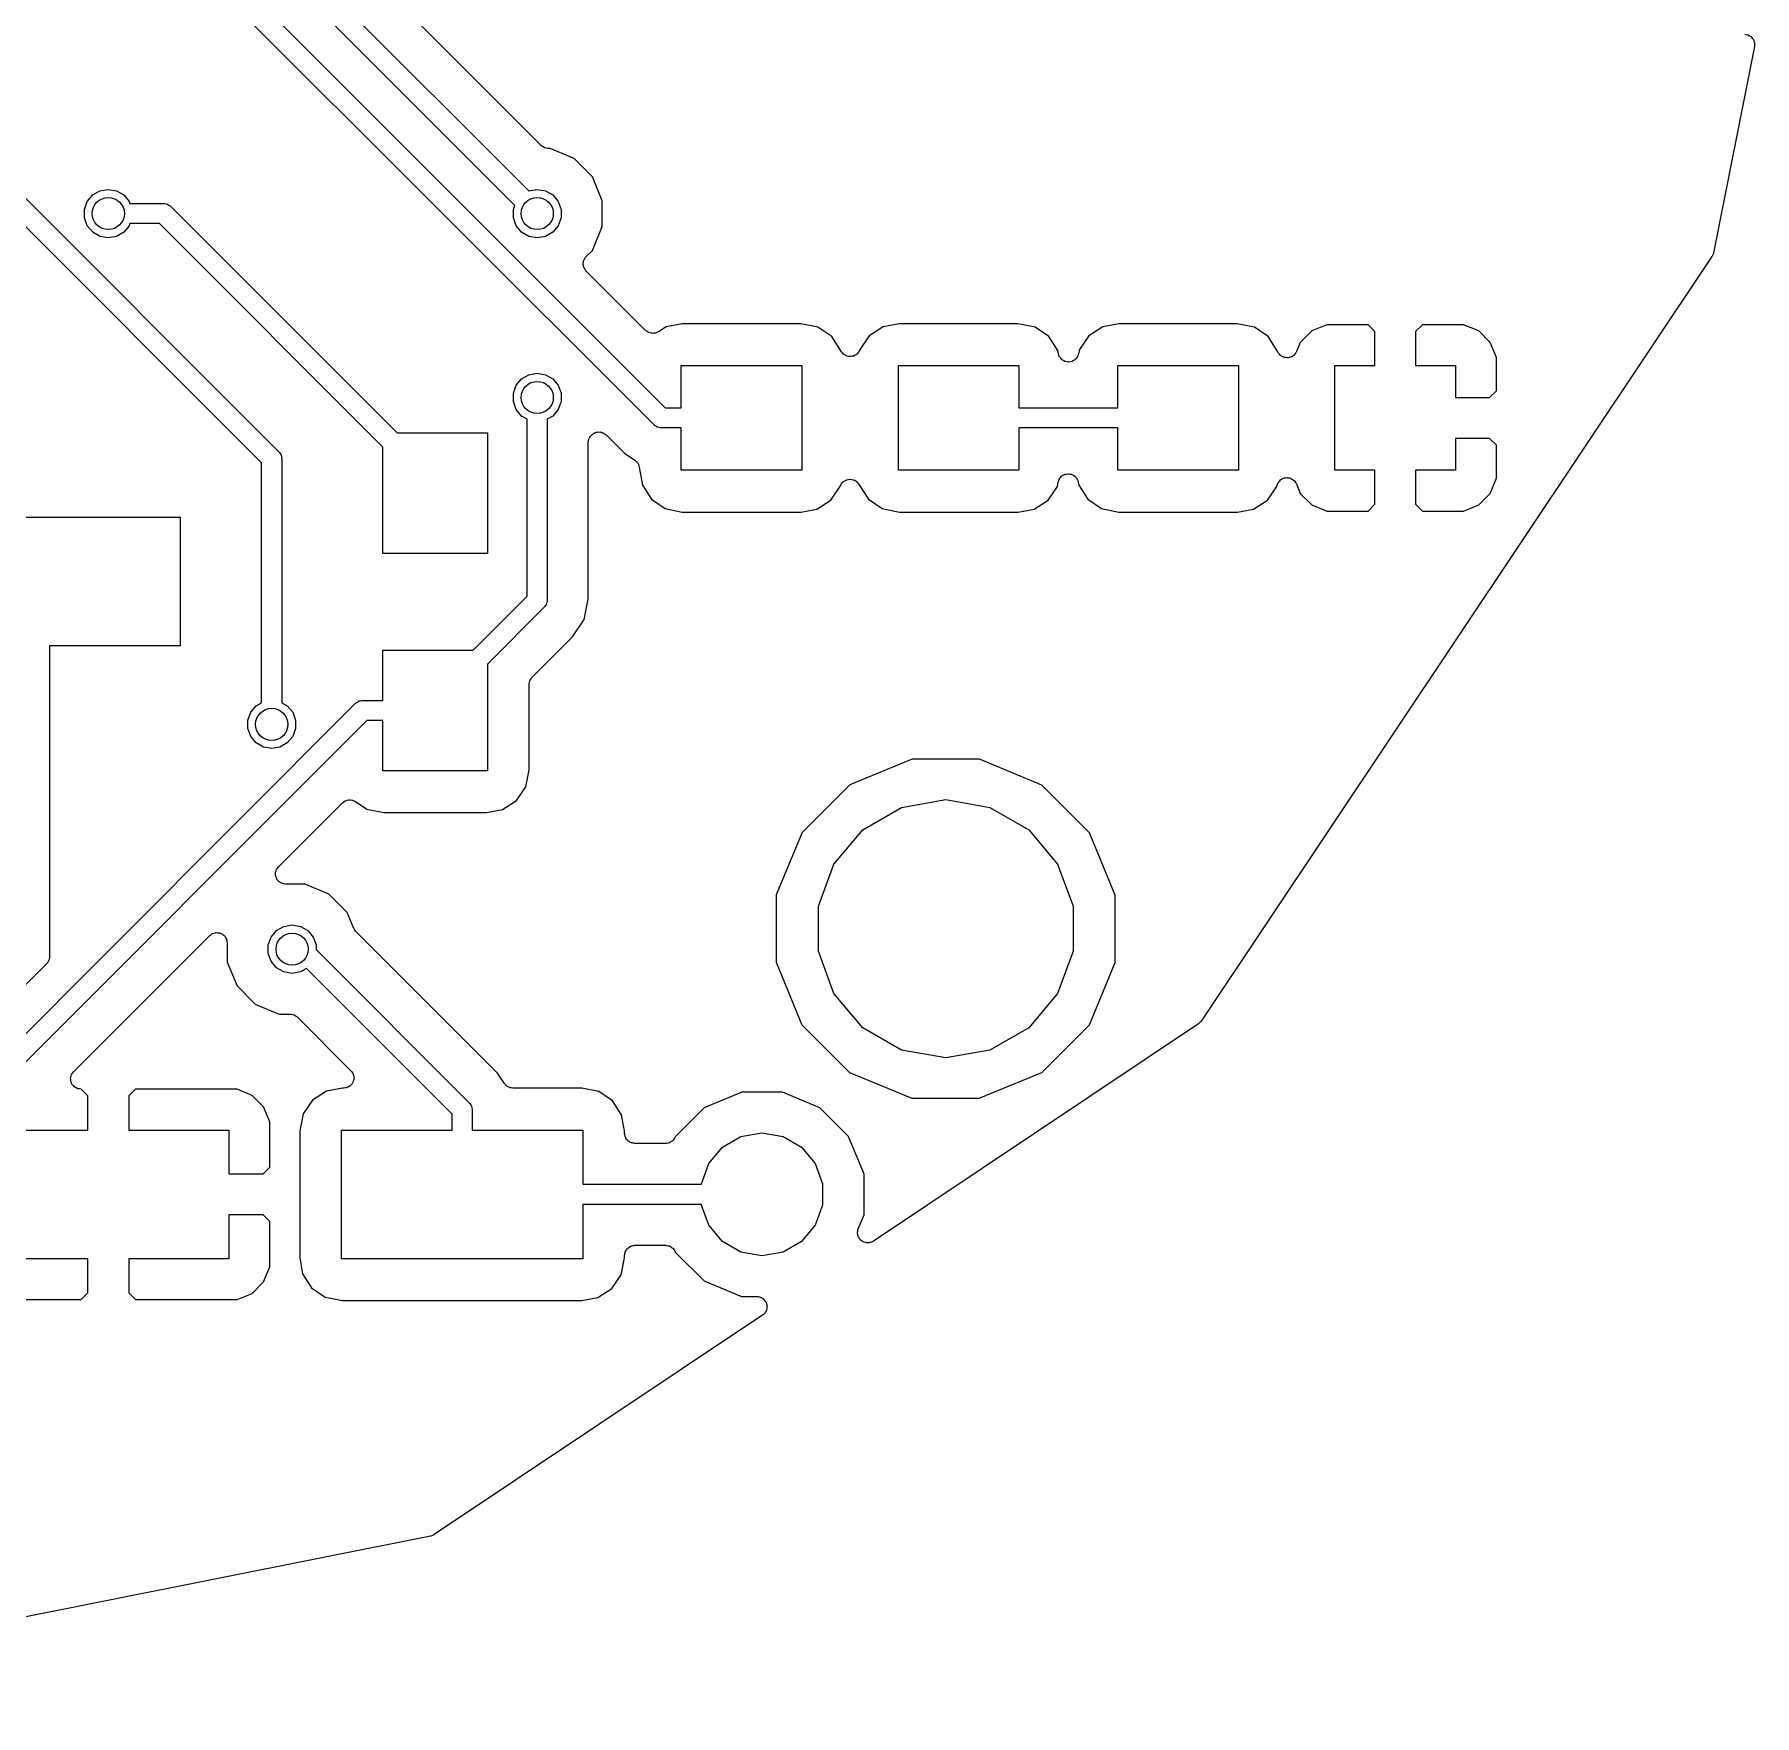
# Model space of a CAD drawing. Extents: x 10 to 287, y -200 to -10.
# Drawn here: x 156.31 to 177.7, y -129.41 to -108.52 of the extents above; entities that cross this region are included whole.
import ezdxf

# ---------------------------------------------------------------- set-up
doc = ezdxf.new("R2010")
doc.units = 0
doc.header["$MEASUREMENT"] = 0
doc.layers.add('BLACK', color=7, linetype='CONTINUOUS')

msp = doc.modelspace()

# ---------------------------------------------------------------- linework, layer by layer
at = {"layer": 'Black'}
for p, q in [((162.61, -109.899), (158.658, -105.947)), ((162.281, -110.642), (157.9, -106.26)), ((158.113, -106.12), (162.455, -110.462)), ((158.854, -107.862), (164.152, -113.159)), ((164.012, -113.372), (158.714, -108.075)), ((177.574, -108.514), (177.594, -108.519)), ((177.594, -108.519), (177.615, -108.522)), ((177.615, -108.522), (177.616, -108.523)), ((177.616, -108.523), (177.617, -108.523)), ((177.617, -108.523), (177.635, -108.534)), ((177.635, -108.534), (177.653, -108.544)), ((177.653, -108.544), (177.654, -108.545)), ((177.654, -108.545), (177.655, -108.546)), ((177.655, -108.546), (177.668, -108.562)), ((177.668, -108.562), (177.681, -108.578)), ((177.681, -108.578), (177.682, -108.579)), ((177.682, -108.579), (177.682, -108.58)), ((177.682, -108.58), (177.689, -108.6)), ((177.689, -108.6), (177.696, -108.619)), ((177.696, -108.619), (177.696, -108.621)), ((177.696, -108.621), (177.697, -108.622)), ((177.697, -108.622), (177.696, -108.643)), ((177.696, -108.643), (177.696, -108.663)), ((154.457, -108.814), (159.346, -113.704)), ((177.696, -108.666), (177.185, -111.234)), ((177.696, -108.663), (177.696, -108.665)), ((177.696, -108.665), (177.696, -108.666)), ((159.133, -113.844), (154.283, -108.994)), ((162.615, -109.902), (162.61, -109.899)), ((162.618, -109.906), (162.615, -109.902)), ((162.633, -109.915), (162.618, -109.906)), ((162.646, -109.924), (162.633, -109.915)), ((162.652, -109.926), (162.646, -109.924)), ((162.656, -109.928), (162.652, -109.926)), ((162.673, -109.931), (162.656, -109.928)), ((162.689, -109.936), (162.673, -109.931)), ((162.694, -109.935), (162.689, -109.936)), ((162.7, -109.936), (162.694, -109.935)), ((162.721, -109.936), (162.7, -109.936)), ((163.018, -110.059), (162.721, -109.936)), ((163.245, -110.287), (163.018, -110.059)), ((163.368, -110.584), (163.245, -110.287)), ((156.965, -110.593), (157.032, -110.513)), ((157.032, -110.513), (157.123, -110.461)), ((157.123, -110.461), (157.226, -110.443)), ((157.226, -110.443), (157.329, -110.461)), ((157.329, -110.461), (157.42, -110.513)), ((157.42, -110.513), (157.487, -110.593)), ((162.455, -110.462), (162.457, -110.461)), ((162.457, -110.461), (162.56, -110.443)), ((162.56, -110.443), (162.663, -110.461)), ((162.663, -110.461), (162.754, -110.513)), ((162.754, -110.513), (162.821, -110.593)), ((156.929, -110.692), (156.965, -110.593)), ((156.929, -110.796), (156.929, -110.692)), ((156.965, -110.895), (156.929, -110.796)), ((157.487, -110.593), (157.496, -110.619)), ((157.496, -110.619), (157.914, -110.619)), ((157.914, -110.619), (157.919, -110.62)), ((157.919, -110.62), (157.925, -110.619)), ((157.925, -110.619), (157.941, -110.624)), ((157.941, -110.624), (157.957, -110.627)), ((157.957, -110.627), (157.962, -110.629)), ((157.962, -110.629), (157.967, -110.631)), ((157.967, -110.631), (157.98, -110.64)), ((157.98, -110.64), (157.994, -110.648)), ((157.994, -110.648), (157.998, -110.652)), ((157.998, -110.652), (158.002, -110.656)), ((158.002, -110.656), (160.817, -113.47)), ((162.263, -110.692), (162.281, -110.642)), ((162.263, -110.796), (162.263, -110.692)), ((162.299, -110.895), (162.263, -110.796)), ((162.821, -110.593), (162.857, -110.692)), ((162.857, -110.796), (162.821, -110.895)), ((162.857, -110.692), (162.857, -110.796)), ((163.368, -110.905), (163.368, -110.584)), ((157.032, -110.975), (156.965, -110.895)), ((157.123, -111.027), (157.032, -110.975)), ((157.42, -110.975), (157.329, -111.027)), ((157.487, -110.895), (157.42, -110.975)), ((157.496, -110.869), (157.487, -110.895)), ((157.862, -110.869), (157.496, -110.869)), ((160.64, -113.647), (157.862, -110.869)), ((162.366, -110.975), (162.299, -110.895)), ((162.457, -111.027), (162.366, -110.975)), ((162.754, -110.975), (162.663, -111.027)), ((162.821, -110.895), (162.754, -110.975)), ((163.245, -111.202), (163.368, -110.905)), ((157.226, -111.045), (157.123, -111.027)), ((157.329, -111.027), (157.226, -111.045)), ((162.56, -111.045), (162.457, -111.027)), ((162.663, -111.027), (162.56, -111.045)), ((163.169, -111.278), (163.245, -111.202)), ((163.132, -111.357), (163.135, -111.346)), ((163.133, -111.368), (163.132, -111.357)), ((163.132, -111.379), (163.133, -111.368)), ((163.135, -111.39), (163.132, -111.379)), ((163.135, -111.346), (163.136, -111.335)), ((163.136, -111.401), (163.135, -111.39)), ((163.136, -111.335), (163.141, -111.325)), ((163.141, -111.411), (163.136, -111.401)), ((163.141, -111.325), (163.144, -111.314)), ((163.143, -111.421), (163.141, -111.411)), ((163.15, -111.431), (163.143, -111.421)), ((163.144, -111.314), (163.15, -111.305)), ((163.15, -111.305), (163.155, -111.295)), ((163.154, -111.441), (163.15, -111.431)), ((163.155, -111.295), (163.162, -111.287)), ((163.162, -111.287), (163.169, -111.278)), ((177.166, -111.279), (170.817, -120.782)), ((177.167, -111.277), (177.166, -111.279)), ((177.169, -111.275), (177.167, -111.277)), ((177.176, -111.257), (177.169, -111.275)), ((177.184, -111.239), (177.176, -111.257)), ((177.185, -111.234), (177.184, -111.236)), ((177.184, -111.236), (177.184, -111.239)), ((163.162, -111.448), (163.154, -111.441)), ((163.169, -111.458), (163.162, -111.448)), ((163.907, -112.196), (163.169, -111.458)), ((163.923, -112.207), (163.907, -112.196)), ((163.939, -112.219), (163.923, -112.207)), ((163.941, -112.22), (163.939, -112.219)), ((163.944, -112.222), (163.941, -112.22)), ((163.962, -112.227), (163.944, -112.222)), ((163.981, -112.232), (163.962, -112.227)), ((163.984, -112.232), (163.981, -112.232)), ((163.986, -112.233), (163.984, -112.232)), ((164.006, -112.231), (163.986, -112.233)), ((164.025, -112.23), (164.006, -112.231)), ((164.028, -112.229), (164.025, -112.23)), ((164.03, -112.229), (164.028, -112.229)), ((164.048, -112.221), (164.03, -112.229)), ((164.066, -112.213), (164.048, -112.221)), ((164.163, -112.151), (164.066, -112.213)), ((164.362, -112.114), (164.163, -112.151)), ((165.837, -112.114), (164.362, -112.114)), ((166.051, -112.157), (165.837, -112.114)), ((166.221, -112.273), (166.051, -112.157)), ((166.344, -112.464), (166.221, -112.273)), ((166.689, -112.263), (166.568, -112.44)), ((166.863, -112.151), (166.689, -112.263)), ((167.062, -112.114), (166.863, -112.151)), ((168.537, -112.114), (167.062, -112.114)), ((168.751, -112.157), (168.537, -112.114)), ((168.921, -112.273), (168.751, -112.157)), ((169.033, -112.447), (168.921, -112.273)), ((169.417, -112.263), (169.301, -112.433)), ((169.591, -112.151), (169.417, -112.263)), ((169.79, -112.114), (169.591, -112.151)), ((171.265, -112.114), (169.79, -112.114)), ((171.479, -112.157), (171.265, -112.114)), ((171.649, -112.273), (171.479, -112.157)), ((171.762, -112.449), (171.649, -112.273)), ((172.19, -112.203), (172.047, -112.346)), ((172.377, -112.126), (172.19, -112.203)), ((172.89, -112.126), (172.377, -112.126)), ((172.974, -112.21), (172.89, -112.126)), ((172.974, -112.634), (172.974, -112.21)), ((173.566, -112.126), (173.482, -112.21)), ((173.482, -112.21), (173.482, -112.634)), ((174.079, -112.126), (173.566, -112.126)), ((174.266, -112.203), (174.079, -112.126)), ((174.409, -112.346), (174.266, -112.203)), ((166.356, -112.477), (166.344, -112.464)), ((166.367, -112.49), (166.356, -112.477)), ((166.371, -112.493), (166.367, -112.49)), ((166.374, -112.496), (166.371, -112.493)), ((166.39, -112.504), (166.374, -112.496)), ((166.404, -112.513), (166.39, -112.504)), ((166.515, -112.503), (166.5, -112.512)), ((166.53, -112.495), (166.515, -112.503)), ((166.533, -112.491), (166.53, -112.495)), ((166.537, -112.488), (166.533, -112.491)), ((166.548, -112.475), (166.537, -112.488)), ((166.559, -112.461), (166.548, -112.475)), ((166.561, -112.457), (166.559, -112.461)), ((166.564, -112.453), (166.561, -112.457)), ((166.568, -112.44), (166.564, -112.453)), ((169.04, -112.486), (169.033, -112.447)), ((169.047, -112.505), (169.04, -112.486)), ((169.054, -112.524), (169.047, -112.505)), ((169.282, -112.506), (169.276, -112.525)), ((169.29, -112.488), (169.282, -112.506)), ((169.301, -112.433), (169.29, -112.488)), ((171.769, -112.461), (171.762, -112.449)), ((171.774, -112.475), (171.769, -112.461)), ((171.779, -112.481), (171.774, -112.475)), ((171.783, -112.488), (171.779, -112.481)), ((171.793, -112.497), (171.783, -112.488)), ((171.803, -112.509), (171.793, -112.497)), ((171.966, -112.507), (171.954, -112.514)), ((171.971, -112.501), (171.966, -112.507)), ((171.977, -112.496), (171.971, -112.501)), ((171.985, -112.484), (171.977, -112.496)), ((171.994, -112.473), (171.985, -112.484)), ((171.997, -112.465), (171.994, -112.473)), ((172.001, -112.459), (171.997, -112.465)), ((172.047, -112.346), (172.001, -112.459)), ((174.486, -112.533), (174.409, -112.346)), ((164.35, -113.159), (164.35, -112.634)), ((164.35, -112.634), (165.85, -112.634)), ((165.85, -112.634), (165.85, -113.934)), ((166.409, -112.514), (166.404, -112.513)), ((166.413, -112.516), (166.409, -112.514)), ((166.431, -112.519), (166.413, -112.516)), ((166.448, -112.522), (166.431, -112.519)), ((166.452, -112.521), (166.448, -112.522)), ((166.457, -112.522), (166.452, -112.521)), ((166.474, -112.518), (166.457, -112.522)), ((166.491, -112.516), (166.474, -112.518)), ((166.495, -112.513), (166.491, -112.516)), ((166.5, -112.512), (166.495, -112.513)), ((167.05, -113.934), (167.05, -112.634)), ((167.05, -112.634), (168.55, -112.634)), ((168.55, -112.634), (168.55, -113.159)), ((169.055, -112.525), (169.054, -112.524)), ((169.056, -112.528), (169.055, -112.525)), ((169.069, -112.543), (169.056, -112.528)), ((169.081, -112.558), (169.069, -112.543)), ((169.083, -112.559), (169.081, -112.558)), ((169.085, -112.561), (169.083, -112.559)), ((169.102, -112.571), (169.085, -112.561)), ((169.119, -112.581), (169.102, -112.571)), ((169.121, -112.581), (169.119, -112.581)), ((169.123, -112.583), (169.121, -112.581)), ((169.143, -112.586), (169.123, -112.583)), ((169.162, -112.59), (169.143, -112.586)), ((169.164, -112.589), (169.162, -112.59)), ((169.167, -112.59), (169.164, -112.589)), ((169.186, -112.586), (169.167, -112.59)), ((169.206, -112.583), (169.186, -112.586)), ((169.208, -112.582), (169.206, -112.583)), ((169.21, -112.582), (169.208, -112.582)), ((169.227, -112.572), (169.21, -112.582)), ((169.244, -112.562), (169.227, -112.572)), ((169.246, -112.56), (169.244, -112.562)), ((169.248, -112.559), (169.246, -112.56)), ((169.26, -112.544), (169.248, -112.559)), ((169.274, -112.529), (169.26, -112.544)), ((169.276, -112.525), (169.274, -112.527)), ((169.274, -112.527), (169.274, -112.529)), ((169.778, -113.159), (169.778, -112.634)), ((169.778, -112.634), (171.278, -112.634)), ((171.278, -112.634), (171.278, -113.934)), ((171.809, -112.512), (171.803, -112.509)), ((171.815, -112.517), (171.809, -112.512)), ((171.829, -112.523), (171.815, -112.517)), ((171.841, -112.53), (171.829, -112.523)), ((171.849, -112.531), (171.841, -112.53)), ((171.856, -112.534), (171.849, -112.531)), ((171.87, -112.535), (171.856, -112.534)), ((171.885, -112.537), (171.87, -112.535)), ((171.892, -112.536), (171.885, -112.537)), ((171.9, -112.536), (171.892, -112.536)), ((171.914, -112.532), (171.9, -112.536)), ((171.928, -112.529), (171.914, -112.532)), ((171.935, -112.525), (171.928, -112.529)), ((171.942, -112.523), (171.935, -112.525)), ((171.954, -112.514), (171.942, -112.523)), ((172.478, -113.934), (172.478, -112.634)), ((172.478, -112.634), (172.974, -112.634)), ((173.482, -112.634), (173.978, -112.634)), ((173.978, -112.634), (173.978, -113.03)), ((174.486, -112.946), (174.486, -112.533)), ((162.263, -112.978), (162.299, -112.879)), ((162.299, -112.879), (162.366, -112.799)), ((162.366, -112.799), (162.457, -112.747)), ((162.457, -112.747), (162.56, -112.729)), ((162.56, -112.729), (162.663, -112.747)), ((162.663, -112.747), (162.754, -112.799)), ((162.754, -112.799), (162.821, -112.879)), ((162.821, -112.879), (162.857, -112.978)), ((162.263, -113.082), (162.263, -112.978)), ((162.299, -113.181), (162.263, -113.082)), ((162.857, -113.082), (162.821, -113.181)), ((162.857, -112.978), (162.857, -113.082)), ((173.978, -113.03), (174.402, -113.03)), ((174.402, -113.03), (174.486, -112.946)), ((162.366, -113.261), (162.299, -113.181)), ((162.435, -113.3), (162.366, -113.261)), ((162.435, -115.498), (162.435, -113.3)), ((162.754, -113.261), (162.685, -113.3)), ((162.685, -113.3), (162.685, -115.55)), ((162.821, -113.181), (162.754, -113.261)), ((164.152, -113.159), (164.35, -113.159)), ((168.55, -113.159), (169.778, -113.159)), ((160.817, -113.47), (161.94, -113.47)), ((161.94, -113.47), (161.94, -114.97)), ((163.193, -113.581), (163.198, -113.565)), ((163.198, -113.565), (163.201, -113.549)), ((163.201, -113.549), (163.203, -113.544)), ((163.203, -113.544), (163.205, -113.539)), ((163.205, -113.539), (163.214, -113.525)), ((163.214, -113.525), (163.223, -113.511)), ((163.223, -113.511), (163.227, -113.507)), ((163.227, -113.507), (163.23, -113.503)), ((163.23, -113.503), (163.237, -113.496)), ((163.237, -113.496), (163.246, -113.489)), ((163.246, -113.489), (163.254, -113.482)), ((163.254, -113.482), (163.264, -113.477)), ((163.264, -113.477), (163.273, -113.47)), ((163.273, -113.47), (163.284, -113.468)), ((163.284, -113.468), (163.294, -113.463)), ((163.294, -113.463), (163.305, -113.462)), ((163.305, -113.462), (163.316, -113.459)), ((163.316, -113.459), (163.327, -113.46)), ((163.327, -113.46), (163.338, -113.459)), ((163.338, -113.459), (163.349, -113.462)), ((163.349, -113.462), (163.36, -113.463)), ((163.36, -113.463), (163.37, -113.468)), ((163.37, -113.468), (163.381, -113.471)), ((163.381, -113.471), (163.39, -113.477)), ((163.39, -113.477), (163.4, -113.482)), ((163.4, -113.482), (163.408, -113.489)), ((163.408, -113.489), (163.417, -113.496)), ((163.417, -113.496), (163.644, -113.723)), ((164.016, -113.376), (164.012, -113.372)), ((164.02, -113.38), (164.016, -113.376)), ((164.034, -113.388), (164.02, -113.38)), ((164.047, -113.397), (164.034, -113.388)), ((164.052, -113.399), (164.047, -113.397)), ((164.057, -113.401), (164.052, -113.399)), ((164.073, -113.404), (164.057, -113.401)), ((164.089, -113.409), (164.073, -113.404)), ((164.095, -113.408), (164.089, -113.409)), ((164.1, -113.409), (164.095, -113.408)), ((164.35, -113.409), (164.1, -113.409)), ((164.35, -113.934), (164.35, -113.409)), ((169.778, -113.409), (168.55, -113.409)), ((168.55, -113.409), (168.55, -113.934)), ((169.778, -113.934), (169.778, -113.409)), ((173.978, -113.538), (173.978, -113.934)), ((174.402, -113.538), (173.978, -113.538)), ((174.486, -113.622), (174.402, -113.538)), ((159.346, -113.704), (159.35, -113.708)), ((159.35, -113.708), (159.354, -113.712)), ((159.354, -113.712), (159.362, -113.726)), ((159.362, -113.726), (159.371, -113.739)), ((159.371, -113.739), (159.373, -113.744)), ((159.373, -113.744), (159.375, -113.749)), ((159.375, -113.749), (159.378, -113.765)), ((159.378, -113.765), (159.383, -113.781)), ((159.383, -113.781), (159.382, -113.787)), ((159.382, -113.787), (159.383, -113.792)), ((159.383, -113.792), (159.383, -116.824)), ((160.64, -114.97), (160.64, -113.647)), ((163.194, -113.587), (163.193, -113.581)), ((163.193, -113.592), (163.194, -113.587)), ((163.193, -115.537), (163.193, -113.592)), ((163.644, -113.723), (163.773, -113.809)), ((174.486, -114.035), (174.486, -113.622)), ((159.133, -116.824), (159.133, -113.844)), ((163.773, -113.809), (163.786, -113.822)), ((163.786, -113.822), (163.8, -113.833)), ((163.8, -113.833), (163.802, -113.837)), ((163.802, -113.837), (163.805, -113.84)), ((163.805, -113.84), (163.813, -113.856)), ((163.813, -113.856), (163.822, -113.871)), ((163.822, -113.871), (163.823, -113.876)), ((163.823, -113.876), (163.824, -113.879)), ((163.824, -113.879), (163.826, -113.897)), ((163.826, -113.897), (163.83, -113.915)), ((163.83, -113.915), (163.83, -113.922)), ((163.83, -113.922), (163.867, -114.121)), ((165.85, -113.934), (164.35, -113.934)), ((168.55, -113.934), (167.05, -113.934)), ((169.082, -114.008), (169.084, -114.006)), ((169.084, -114.006), (169.101, -113.996)), ((169.101, -113.996), (169.118, -113.986)), ((169.118, -113.986), (169.12, -113.986)), ((169.12, -113.986), (169.122, -113.985)), ((169.122, -113.985), (169.142, -113.982)), ((169.142, -113.982), (169.161, -113.978)), ((169.161, -113.978), (169.164, -113.979)), ((169.164, -113.979), (169.166, -113.978)), ((169.166, -113.978), (169.185, -113.982)), ((169.185, -113.982), (169.205, -113.985)), ((169.205, -113.985), (169.207, -113.987)), ((169.207, -113.987), (169.209, -113.987)), ((169.209, -113.987), (169.226, -113.997)), ((169.226, -113.997), (169.243, -114.007)), ((171.278, -113.934), (169.778, -113.934)), ((172.974, -113.934), (172.478, -113.934)), ((172.974, -114.358), (172.974, -113.934)), ((173.978, -113.934), (173.482, -113.934)), ((173.482, -113.934), (173.482, -114.358)), ((163.867, -114.121), (163.979, -114.295)), ((166.211, -114.305), (166.332, -114.128)), ((166.332, -114.128), (166.336, -114.115)), ((166.336, -114.115), (166.339, -114.111)), ((166.339, -114.111), (166.341, -114.107)), ((166.341, -114.107), (166.352, -114.093)), ((166.352, -114.093), (166.363, -114.08)), ((166.363, -114.08), (166.367, -114.077)), ((166.367, -114.077), (166.37, -114.073)), ((166.37, -114.073), (166.385, -114.065)), ((166.385, -114.065), (166.4, -114.056)), ((166.4, -114.056), (166.405, -114.055)), ((166.405, -114.055), (166.409, -114.052)), ((166.409, -114.052), (166.426, -114.05)), ((166.426, -114.05), (166.443, -114.046)), ((166.443, -114.046), (166.448, -114.047)), ((166.448, -114.047), (166.452, -114.046)), ((166.452, -114.046), (166.469, -114.049)), ((166.469, -114.049), (166.487, -114.052)), ((166.487, -114.052), (166.491, -114.054)), ((166.491, -114.054), (166.496, -114.055)), ((166.496, -114.055), (166.51, -114.064)), ((166.51, -114.064), (166.526, -114.072)), ((166.526, -114.072), (166.529, -114.075)), ((166.529, -114.075), (166.533, -114.078)), ((166.533, -114.078), (166.544, -114.091)), ((166.544, -114.091), (166.556, -114.104)), ((166.556, -114.104), (166.679, -114.295)), ((168.911, -114.305), (169.027, -114.135)), ((169.027, -114.135), (169.038, -114.08)), ((169.038, -114.08), (169.046, -114.062)), ((169.046, -114.062), (169.052, -114.043)), ((169.052, -114.043), (169.054, -114.041)), ((169.054, -114.039), (169.068, -114.024)), ((169.054, -114.041), (169.054, -114.039)), ((169.068, -114.024), (169.08, -114.009)), ((169.08, -114.009), (169.082, -114.008)), ((169.243, -114.007), (169.245, -114.009)), ((169.245, -114.009), (169.247, -114.01)), ((169.247, -114.01), (169.259, -114.025)), ((169.259, -114.025), (169.272, -114.04)), ((169.272, -114.04), (169.273, -114.043)), ((169.273, -114.043), (169.274, -114.044)), ((169.274, -114.044), (169.281, -114.063)), ((169.281, -114.063), (169.288, -114.082)), ((169.288, -114.082), (169.295, -114.121)), ((169.295, -114.121), (169.407, -114.295)), ((171.639, -114.305), (171.755, -114.135)), ((171.755, -114.135), (171.757, -114.127)), ((171.757, -114.127), (171.759, -114.121)), ((171.759, -114.121), (171.76, -114.114)), ((171.76, -114.114), (171.767, -114.101)), ((171.767, -114.101), (171.773, -114.086)), ((171.773, -114.086), (171.777, -114.081)), ((171.777, -114.081), (171.78, -114.075)), ((171.78, -114.075), (171.792, -114.065)), ((171.792, -114.065), (171.802, -114.053)), ((171.802, -114.053), (171.808, -114.05)), ((171.808, -114.05), (171.813, -114.045)), ((171.813, -114.045), (171.827, -114.039)), ((171.827, -114.039), (171.841, -114.032)), ((171.841, -114.032), (171.847, -114.031)), ((171.847, -114.031), (171.854, -114.029)), ((171.854, -114.029), (171.869, -114.028)), ((171.869, -114.028), (171.884, -114.026)), ((171.884, -114.026), (171.891, -114.027)), ((171.891, -114.027), (171.898, -114.027)), ((171.898, -114.027), (171.912, -114.031)), ((171.912, -114.031), (171.928, -114.034)), ((171.928, -114.034), (171.933, -114.038)), ((171.933, -114.038), (171.94, -114.04)), ((171.94, -114.04), (171.952, -114.049)), ((171.952, -114.049), (171.965, -114.057)), ((171.965, -114.057), (171.969, -114.063)), ((171.969, -114.063), (171.975, -114.067)), ((171.975, -114.067), (171.983, -114.08)), ((171.983, -114.08), (171.993, -114.092)), ((171.993, -114.092), (171.995, -114.098)), ((171.995, -114.098), (171.999, -114.104)), ((171.999, -114.104), (172.047, -114.222)), ((174.409, -114.222), (174.486, -114.035)), ((163.979, -114.295), (164.149, -114.411)), ((164.149, -114.411), (164.363, -114.454)), ((165.838, -114.454), (166.037, -114.417)), ((166.037, -114.417), (166.211, -114.305)), ((166.679, -114.295), (166.849, -114.411)), ((166.849, -114.411), (167.063, -114.454)), ((168.538, -114.454), (168.737, -114.417)), ((168.737, -114.417), (168.911, -114.305)), ((169.407, -114.295), (169.577, -114.411)), ((169.577, -114.411), (169.791, -114.454)), ((171.266, -114.454), (171.465, -114.417)), ((171.465, -114.417), (171.639, -114.305)), ((172.047, -114.222), (172.19, -114.365)), ((172.19, -114.365), (172.377, -114.442)), ((172.89, -114.442), (172.974, -114.358)), ((173.482, -114.358), (173.566, -114.442)), ((174.079, -114.442), (174.266, -114.365)), ((174.266, -114.365), (174.409, -114.222)), ((154.62, -114.516), (158.12, -114.516)), ((158.12, -114.516), (158.12, -116.116)), ((164.363, -114.454), (165.838, -114.454)), ((167.063, -114.454), (168.538, -114.454)), ((169.791, -114.454), (171.266, -114.454)), ((172.377, -114.442), (172.89, -114.442)), ((173.566, -114.442), (174.079, -114.442)), ((161.94, -114.97), (160.64, -114.97)), ((161.763, -116.17), (162.435, -115.498)), ((162.648, -115.638), (161.94, -116.347)), ((162.652, -115.634), (162.648, -115.638)), ((162.656, -115.63), (162.652, -115.634)), ((162.664, -115.616), (162.656, -115.63)), ((162.673, -115.603), (162.664, -115.616)), ((162.675, -115.598), (162.673, -115.603)), ((162.677, -115.593), (162.675, -115.598)), ((162.68, -115.577), (162.677, -115.593)), ((162.685, -115.561), (162.68, -115.577)), ((162.685, -115.55), (162.684, -115.555)), ((162.684, -115.555), (162.685, -115.561)), ((163.143, -115.791), (163.193, -115.537)), ((162.999, -116.006), (163.143, -115.791)), ((158.12, -116.116), (156.495, -116.116)), ((156.495, -116.116), (156.495, -119.982)), ((162.498, -116.508), (162.999, -116.006)), ((160.64, -116.795), (160.64, -116.17)), ((160.64, -116.17), (161.763, -116.17)), ((161.94, -116.347), (161.94, -117.67)), ((162.461, -116.586), (162.465, -116.57)), ((162.465, -116.57), (162.468, -116.554)), ((162.468, -116.554), (162.471, -116.549)), ((162.471, -116.549), (162.472, -116.544)), ((162.472, -116.544), (162.482, -116.53)), ((162.482, -116.53), (162.49, -116.516)), ((162.49, -116.516), (162.494, -116.512)), ((162.494, -116.512), (162.498, -116.508)), ((162.46, -116.597), (162.461, -116.592)), ((162.46, -117.657), (162.46, -116.597)), ((162.461, -116.592), (162.461, -116.586)), ((154.08, -123.054), (160.302, -116.832)), ((158.961, -117.042), (158.997, -116.943)), ((158.997, -116.943), (159.064, -116.863)), ((159.064, -116.863), (159.133, -116.824)), ((159.383, -116.824), (159.452, -116.863)), ((159.452, -116.863), (159.519, -116.943)), ((159.519, -116.943), (159.555, -117.042)), ((160.302, -116.832), (160.306, -116.828)), ((160.306, -116.828), (160.31, -116.824)), ((160.31, -116.824), (160.324, -116.816)), ((160.324, -116.816), (160.337, -116.807)), ((160.337, -116.807), (160.342, -116.805)), ((160.342, -116.805), (160.347, -116.803)), ((160.347, -116.803), (160.363, -116.8)), ((160.363, -116.8), (160.379, -116.795)), ((160.379, -116.795), (160.385, -116.796)), ((160.385, -116.796), (160.39, -116.795)), ((160.39, -116.795), (160.64, -116.795)), ((160.442, -117.045), (154.293, -123.194)), ((158.961, -117.146), (158.961, -117.042)), ((158.997, -117.245), (158.961, -117.146)), ((159.555, -117.146), (159.519, -117.245)), ((159.555, -117.042), (159.555, -117.146)), ((160.64, -117.045), (160.442, -117.045)), ((160.64, -117.67), (160.64, -117.045)), ((159.064, -117.325), (158.997, -117.245)), ((159.155, -117.377), (159.064, -117.325)), ((159.258, -117.395), (159.155, -117.377)), ((159.361, -117.377), (159.258, -117.395)), ((159.452, -117.325), (159.361, -117.377)), ((159.519, -117.245), (159.452, -117.325)), ((167.223, -117.526), (166.447, -117.846)), ((168.061, -117.526), (167.223, -117.526)), ((168.836, -117.848), (168.061, -117.526)), ((161.94, -117.67), (160.64, -117.67)), ((162.417, -117.871), (162.46, -117.657)), ((166.447, -117.846), (165.854, -118.438)), ((169.428, -118.441), (168.836, -117.848)), ((159.342, -118.863), (160.138, -118.067)), ((160.138, -118.067), (160.156, -118.055)), ((160.156, -118.055), (160.173, -118.042)), ((160.173, -118.042), (160.174, -118.042)), ((160.174, -118.042), (160.195, -118.036)), ((160.174, -118.042), (160.174, -118.042)), ((160.195, -118.036), (160.215, -118.031)), ((160.215, -118.031), (160.216, -118.031)), ((160.216, -118.031), (160.217, -118.03)), ((160.217, -118.03), (160.238, -118.032)), ((160.238, -118.032), (160.259, -118.034)), ((160.259, -118.034), (160.26, -118.034)), ((160.26, -118.034), (160.261, -118.034)), ((160.261, -118.034), (160.28, -118.043)), ((160.28, -118.043), (160.3, -118.052)), ((160.3, -118.052), (160.439, -118.147)), ((162.127, -118.153), (162.301, -118.041)), ((162.301, -118.041), (162.417, -117.871)), ((167.091, -118.125), (167.64, -118.028)), ((167.64, -118.028), (168.189, -118.125)), ((160.439, -118.147), (160.653, -118.19)), ((160.653, -118.19), (161.928, -118.19)), ((161.928, -118.19), (162.127, -118.153)), ((166.608, -118.404), (167.091, -118.125)), ((168.189, -118.125), (168.672, -118.404)), ((165.854, -118.438), (165.532, -119.213)), ((166.249, -118.831), (166.608, -118.404)), ((168.672, -118.404), (169.031, -118.831)), ((169.748, -119.217), (169.428, -118.441)), ((159.307, -118.931), (159.312, -118.915)), ((159.312, -118.915), (159.317, -118.899)), ((159.317, -118.899), (159.32, -118.895)), ((159.32, -118.895), (159.322, -118.889)), ((159.322, -118.889), (159.333, -118.877)), ((159.333, -118.877), (159.342, -118.863)), ((166.058, -119.355), (166.249, -118.831)), ((169.031, -118.831), (169.222, -119.355)), ((159.305, -118.942), (159.307, -118.936)), ((159.307, -118.958), (159.305, -118.942)), ((159.307, -118.936), (159.307, -118.931)), ((159.307, -118.975), (159.307, -118.958)), ((159.309, -118.98), (159.307, -118.975)), ((159.309, -118.986), (159.309, -118.98)), ((159.316, -119.001), (159.309, -118.986)), ((159.322, -119.016), (159.316, -119.001)), ((159.325, -119.021), (159.322, -119.016)), ((159.328, -119.026), (159.325, -119.021)), ((159.34, -119.037), (159.328, -119.026)), ((159.35, -119.05), (159.34, -119.037)), ((159.355, -119.053), (159.35, -119.05)), ((159.359, -119.057), (159.355, -119.053)), ((159.374, -119.064), (159.359, -119.057)), ((159.388, -119.072), (159.374, -119.064)), ((159.394, -119.073), (159.388, -119.072)), ((159.399, -119.076), (159.394, -119.073)), ((159.415, -119.077), (159.399, -119.076)), ((159.432, -119.08), (159.415, -119.077)), ((159.673, -119.08), (159.432, -119.08)), ((159.97, -119.203), (159.673, -119.08)), ((160.197, -119.431), (159.97, -119.203)), ((165.532, -119.213), (165.532, -120.051)), ((169.748, -120.055), (169.748, -119.217)), ((160.28, -119.631), (160.197, -119.431)), ((166.058, -119.913), (166.058, -119.355)), ((169.222, -119.355), (169.222, -119.913)), ((156.794, -121.411), (158.487, -119.718)), ((158.487, -119.718), (158.501, -119.708)), ((158.501, -119.708), (158.514, -119.698)), ((158.514, -119.698), (158.519, -119.696)), ((158.519, -119.696), (158.523, -119.693)), ((158.523, -119.693), (158.539, -119.688)), ((158.539, -119.688), (158.555, -119.683)), ((158.555, -119.683), (158.561, -119.683)), ((158.561, -119.683), (158.566, -119.681)), ((158.566, -119.681), (158.583, -119.683)), ((158.583, -119.683), (158.599, -119.683)), ((158.599, -119.683), (158.604, -119.685)), ((158.604, -119.685), (158.61, -119.685)), ((158.61, -119.685), (158.625, -119.692)), ((158.625, -119.692), (158.641, -119.698)), ((158.641, -119.698), (158.645, -119.701)), ((158.645, -119.701), (158.65, -119.704)), ((158.65, -119.704), (158.662, -119.715)), ((158.662, -119.715), (158.674, -119.726)), ((158.674, -119.726), (158.677, -119.731)), ((158.677, -119.731), (158.681, -119.735)), ((158.681, -119.735), (158.688, -119.75)), ((158.688, -119.75), (158.696, -119.764)), ((158.696, -119.764), (158.697, -119.77)), ((158.697, -119.77), (158.7, -119.775)), ((158.7, -119.775), (158.701, -119.791)), ((159.215, -119.836), (159.251, -119.737)), ((159.251, -119.737), (159.318, -119.657)), ((159.318, -119.657), (159.409, -119.605)), ((159.409, -119.605), (159.512, -119.587)), ((159.512, -119.587), (159.615, -119.605)), ((159.615, -119.605), (159.706, -119.657)), ((159.706, -119.657), (159.773, -119.737)), ((159.773, -119.737), (159.809, -119.836)), ((160.282, -119.634), (160.28, -119.631)), ((160.282, -119.636), (160.282, -119.634)), ((160.293, -119.652), (160.282, -119.636)), ((160.304, -119.668), (160.293, -119.652)), ((160.306, -119.67), (160.304, -119.668)), ((160.308, -119.673), (160.306, -119.67)), ((160.802, -120.166), (160.308, -119.673)), ((156.495, -119.993), (156.49, -120.009)), ((156.495, -119.982), (156.494, -119.987)), ((156.494, -119.987), (156.495, -119.993)), ((158.701, -119.791), (158.704, -119.808)), ((158.704, -119.808), (158.704, -120.048)), ((159.215, -119.94), (159.215, -119.836)), ((159.251, -120.039), (159.215, -119.94)), ((159.809, -119.836), (159.809, -119.892)), ((159.809, -119.892), (161.714, -121.798)), ((166.249, -120.437), (166.058, -119.913)), ((169.222, -119.913), (169.031, -120.437)), ((156.458, -120.07), (153.843, -122.686)), ((156.462, -120.066), (156.458, -120.07)), ((156.466, -120.062), (156.462, -120.066)), ((156.474, -120.048), (156.466, -120.062)), ((156.483, -120.035), (156.474, -120.048)), ((156.485, -120.03), (156.483, -120.035)), ((156.487, -120.025), (156.485, -120.03)), ((156.49, -120.009), (156.487, -120.025)), ((158.704, -120.048), (158.827, -120.345)), ((159.318, -120.119), (159.251, -120.039)), ((159.409, -120.171), (159.318, -120.119)), ((159.512, -120.189), (159.409, -120.171)), ((159.615, -120.171), (159.512, -120.189)), ((159.691, -120.127), (159.615, -120.171)), ((161.501, -121.938), (159.691, -120.127)), ((162.065, -121.43), (160.802, -120.166)), ((160.802, -120.166), (160.802, -120.166)), ((165.532, -120.051), (165.852, -120.827)), ((169.426, -120.83), (169.748, -120.055)), ((158.827, -120.345), (159.054, -120.573)), ((159.054, -120.573), (159.351, -120.696)), ((166.608, -120.864), (166.249, -120.437)), ((169.031, -120.437), (168.672, -120.864)), ((159.351, -120.696), (159.488, -120.696)), ((159.488, -120.696), (159.494, -120.697)), ((159.494, -120.697), (159.499, -120.696)), ((159.499, -120.696), (159.515, -120.701)), ((159.515, -120.701), (159.532, -120.704)), ((159.532, -120.704), (159.537, -120.706)), ((159.537, -120.706), (159.542, -120.708)), ((159.542, -120.708), (159.555, -120.717)), ((159.555, -120.717), (159.57, -120.726)), ((159.57, -120.726), (159.573, -120.73)), ((159.573, -120.73), (159.578, -120.733)), ((159.578, -120.733), (160.244, -121.399)), ((165.852, -120.827), (166.444, -121.42)), ((170.782, -120.817), (166.74, -123.518)), ((168.833, -121.422), (169.426, -120.83)), ((170.784, -120.815), (170.782, -120.817)), ((170.786, -120.814), (170.784, -120.815)), ((170.8, -120.8), (170.786, -120.814)), ((170.814, -120.786), (170.8, -120.8)), ((170.815, -120.784), (170.814, -120.786)), ((170.817, -120.782), (170.815, -120.784)), ((167.091, -121.143), (166.608, -120.864)), ((168.672, -120.864), (168.189, -121.143)), ((167.64, -121.24), (167.091, -121.143)), ((168.189, -121.143), (167.64, -121.24)), ((156.757, -121.49), (156.759, -121.485)), ((156.759, -121.506), (156.757, -121.49)), ((156.759, -121.479), (156.764, -121.463)), ((156.759, -121.485), (156.759, -121.479)), ((156.764, -121.463), (156.769, -121.447)), ((156.769, -121.447), (156.772, -121.443)), ((156.772, -121.443), (156.774, -121.438)), ((156.774, -121.438), (156.784, -121.425)), ((156.784, -121.425), (156.794, -121.411)), ((160.244, -121.399), (160.253, -121.412)), ((160.253, -121.412), (160.264, -121.425)), ((160.264, -121.425), (160.266, -121.43)), ((160.266, -121.43), (160.269, -121.435)), ((160.269, -121.435), (160.273, -121.451)), ((160.273, -121.451), (160.279, -121.467)), ((160.279, -121.467), (160.279, -121.472)), ((160.279, -121.472), (160.28, -121.477)), ((160.28, -121.477), (160.279, -121.494)), ((162.151, -121.559), (162.065, -121.43)), ((166.444, -121.42), (167.219, -121.742)), ((168.057, -121.742), (168.833, -121.422)), ((156.759, -121.523), (156.759, -121.506)), ((156.761, -121.528), (156.759, -121.523)), ((156.761, -121.534), (156.761, -121.528)), ((156.768, -121.549), (156.761, -121.534)), ((156.774, -121.564), (156.768, -121.549)), ((156.777, -121.569), (156.774, -121.564)), ((156.78, -121.574), (156.777, -121.569)), ((156.792, -121.586), (156.78, -121.574)), ((156.802, -121.598), (156.792, -121.586)), ((156.807, -121.601), (156.802, -121.598)), ((156.811, -121.605), (156.807, -121.601)), ((156.826, -121.612), (156.811, -121.605)), ((156.84, -121.62), (156.826, -121.612)), ((156.846, -121.621), (156.84, -121.62)), ((156.851, -121.624), (156.846, -121.621)), ((156.867, -121.625), (156.851, -121.624)), ((156.884, -121.628), (156.867, -121.625)), ((156.888, -121.628), (156.884, -121.628)), ((156.972, -121.712), (156.888, -121.628)), ((157.564, -121.628), (157.48, -121.712)), ((158.827, -121.628), (157.564, -121.628)), ((159.014, -121.705), (158.827, -121.628)), ((159.157, -121.848), (159.014, -121.705)), ((159.939, -121.653), (159.765, -121.765)), ((160.138, -121.616), (159.939, -121.653)), ((160.154, -121.616), (160.138, -121.616)), ((160.17, -121.613), (160.154, -121.616)), ((160.187, -121.611), (160.17, -121.613)), ((160.192, -121.609), (160.187, -121.611)), ((160.197, -121.608), (160.192, -121.609)), ((160.212, -121.6), (160.197, -121.608)), ((160.227, -121.593), (160.212, -121.6)), ((160.231, -121.589), (160.227, -121.593)), ((160.235, -121.586), (160.231, -121.589)), ((160.246, -121.573), (160.235, -121.586)), ((160.258, -121.561), (160.246, -121.573)), ((160.26, -121.556), (160.258, -121.561)), ((160.264, -121.552), (160.26, -121.556)), ((160.269, -121.536), (160.264, -121.552)), ((160.276, -121.521), (160.269, -121.536)), ((160.277, -121.516), (160.276, -121.521)), ((160.279, -121.511), (160.277, -121.516)), ((160.279, -121.494), (160.279, -121.511)), ((162.164, -121.572), (162.151, -121.559)), ((162.175, -121.586), (162.164, -121.572)), ((162.179, -121.588), (162.175, -121.586)), ((162.182, -121.591), (162.179, -121.588)), ((162.198, -121.599), (162.182, -121.591)), ((162.213, -121.608), (162.198, -121.599)), ((162.218, -121.609), (162.213, -121.608)), ((162.221, -121.61), (162.218, -121.609)), ((162.239, -121.612), (162.221, -121.61)), ((162.257, -121.616), (162.239, -121.612)), ((163.113, -121.616), (162.257, -121.616)), ((163.327, -121.659), (163.113, -121.616)), ((163.497, -121.775), (163.327, -121.659)), ((165.102, -121.666), (164.636, -121.859)), ((165.608, -121.666), (165.102, -121.666)), ((166.074, -121.86), (165.608, -121.666)), ((156.972, -122.136), (156.972, -121.712)), ((157.48, -121.712), (157.48, -122.136)), ((159.234, -122.035), (159.157, -121.848)), ((159.765, -121.765), (159.649, -121.935)), ((161.714, -121.798), (161.718, -121.802)), ((161.718, -121.802), (161.722, -121.806)), ((161.722, -121.806), (161.73, -121.82)), ((161.73, -121.82), (161.739, -121.833)), ((161.739, -121.833), (161.741, -121.838)), ((161.741, -121.838), (161.743, -121.843)), ((161.743, -121.843), (161.746, -121.859)), ((161.746, -121.859), (161.751, -121.875)), ((161.751, -121.875), (161.75, -121.881)), ((161.75, -121.881), (161.751, -121.886)), ((161.751, -121.886), (161.751, -122.136)), ((163.609, -121.949), (163.497, -121.775)), ((164.636, -121.859), (164.278, -122.216)), ((166.431, -122.218), (166.074, -121.86)), ((167.219, -121.742), (168.057, -121.742)), ((159.234, -122.598), (159.234, -122.035)), ((159.649, -121.935), (159.606, -122.149)), ((161.501, -122.136), (161.501, -121.938)), ((163.646, -122.148), (163.609, -121.949)), ((155.726, -122.136), (156.972, -122.136)), ((157.48, -122.136), (158.726, -122.136)), ((158.726, -122.136), (158.726, -122.682)), ((159.606, -122.149), (159.606, -123.724)), ((160.126, -123.736), (160.126, -122.136)), ((160.126, -122.136), (161.501, -122.136)), ((161.751, -122.136), (163.126, -122.136)), ((163.126, -122.136), (163.126, -122.811)), ((163.646, -122.176), (163.646, -122.148)), ((163.648, -122.187), (163.646, -122.176)), ((163.648, -122.198), (163.648, -122.187)), ((163.652, -122.208), (163.648, -122.198)), ((163.654, -122.219), (163.652, -122.208)), ((163.66, -122.229), (163.654, -122.219)), ((163.663, -122.239), (163.66, -122.229)), ((163.671, -122.248), (163.663, -122.239)), ((163.676, -122.258), (163.671, -122.248)), ((163.685, -122.265), (163.676, -122.258)), ((163.692, -122.273), (163.685, -122.265)), ((163.701, -122.279), (163.692, -122.273)), ((163.71, -122.286), (163.701, -122.279)), ((163.72, -122.29), (163.71, -122.286)), ((163.73, -122.295), (163.72, -122.29)), ((163.741, -122.297), (163.73, -122.295)), ((163.751, -122.301), (163.741, -122.297)), ((163.762, -122.301), (163.751, -122.301)), ((163.773, -122.303), (163.762, -122.301)), ((164.157, -122.303), (163.773, -122.303)), ((164.165, -122.302), (164.157, -122.303)), ((164.173, -122.302), (164.165, -122.302)), ((164.187, -122.298), (164.173, -122.302)), ((164.2, -122.295), (164.187, -122.298)), ((164.208, -122.291), (164.2, -122.295)), ((164.215, -122.289), (164.208, -122.291)), ((164.227, -122.28), (164.215, -122.289)), ((164.239, -122.273), (164.227, -122.28)), ((164.244, -122.267), (164.239, -122.273)), ((164.25, -122.262), (164.244, -122.267)), ((164.258, -122.25), (164.25, -122.262)), ((164.267, -122.239), (164.258, -122.25)), ((164.27, -122.232), (164.267, -122.239)), ((164.274, -122.225), (164.27, -122.232)), ((164.278, -122.216), (164.274, -122.225)), ((164.862, -122.35), (165.092, -122.217)), ((165.092, -122.217), (165.354, -122.171)), ((165.354, -122.171), (165.616, -122.217)), ((165.616, -122.217), (165.846, -122.35)), ((166.624, -122.684), (166.431, -122.218)), ((164.601, -122.803), (164.692, -122.554)), ((164.692, -122.554), (164.862, -122.35)), ((165.846, -122.35), (166.016, -122.554)), ((166.016, -122.554), (166.107, -122.803)), ((158.726, -122.682), (159.15, -122.682)), ((159.15, -122.682), (159.234, -122.598)), ((166.624, -123.19), (166.624, -122.684)), ((163.126, -122.811), (164.601, -122.811)), ((164.601, -122.811), (164.601, -122.803)), ((166.107, -122.803), (166.107, -123.069)), ((158.726, -123.19), (158.726, -123.736)), ((159.15, -123.19), (158.726, -123.19)), ((159.234, -123.274), (159.15, -123.19)), ((164.601, -123.061), (163.126, -123.061)), ((163.126, -123.061), (163.126, -123.736)), ((164.601, -123.069), (164.601, -123.061)), ((164.692, -123.318), (164.601, -123.069)), ((166.107, -123.069), (166.016, -123.318)), ((166.552, -123.363), (166.624, -123.19)), ((159.234, -123.837), (159.234, -123.274)), ((164.862, -123.522), (164.692, -123.318)), ((166.016, -123.318), (165.846, -123.522)), ((166.542, -123.406), (166.545, -123.392)), ((166.543, -123.413), (166.542, -123.406)), ((166.542, -123.42), (166.543, -123.413)), ((166.545, -123.392), (166.547, -123.377)), ((166.547, -123.377), (166.55, -123.37)), ((166.55, -123.37), (166.552, -123.363)), ((163.663, -123.632), (163.671, -123.624)), ((163.671, -123.624), (163.676, -123.614)), ((163.676, -123.614), (163.685, -123.607)), ((163.685, -123.607), (163.692, -123.599)), ((163.692, -123.599), (163.701, -123.593)), ((163.701, -123.593), (163.71, -123.586)), ((163.71, -123.586), (163.72, -123.582)), ((163.72, -123.582), (163.73, -123.577)), ((163.73, -123.577), (163.741, -123.575)), ((163.741, -123.575), (163.751, -123.571)), ((163.751, -123.571), (163.762, -123.571)), ((163.762, -123.571), (163.773, -123.569)), ((163.773, -123.569), (164.156, -123.569)), ((164.156, -123.569), (164.165, -123.57)), ((164.165, -123.57), (164.173, -123.57)), ((164.173, -123.57), (164.186, -123.574)), ((164.186, -123.574), (164.2, -123.577)), ((164.2, -123.577), (164.207, -123.581)), ((164.207, -123.581), (164.215, -123.583)), ((164.215, -123.583), (164.226, -123.592)), ((164.226, -123.592), (164.238, -123.599)), ((164.238, -123.599), (164.244, -123.605)), ((164.244, -123.605), (164.25, -123.61)), ((164.25, -123.61), (164.258, -123.622)), ((164.258, -123.622), (164.266, -123.632)), ((165.092, -123.655), (164.862, -123.522)), ((165.846, -123.522), (165.616, -123.655)), ((166.546, -123.435), (166.542, -123.42)), ((166.548, -123.45), (166.546, -123.435)), ((166.551, -123.456), (166.548, -123.45)), ((166.553, -123.463), (166.551, -123.456)), ((166.561, -123.476), (166.553, -123.463)), ((166.568, -123.489), (166.561, -123.476)), ((166.573, -123.494), (166.568, -123.489)), ((166.577, -123.5), (166.573, -123.494)), ((166.589, -123.509), (166.577, -123.5)), ((166.601, -123.519), (166.589, -123.509)), ((166.607, -123.522), (166.601, -123.519)), ((166.613, -123.526), (166.607, -123.522)), ((166.627, -123.53), (166.613, -123.526)), ((166.641, -123.536), (166.627, -123.53)), ((166.648, -123.536), (166.641, -123.536)), ((166.655, -123.538), (166.648, -123.536)), ((166.67, -123.537), (166.655, -123.538)), ((166.685, -123.538), (166.67, -123.537)), ((166.692, -123.536), (166.685, -123.538)), ((166.699, -123.535), (166.692, -123.536)), ((166.713, -123.529), (166.699, -123.535)), ((166.728, -123.525), (166.713, -123.529)), ((166.733, -123.52), (166.728, -123.525)), ((166.74, -123.518), (166.733, -123.52)), ((156.972, -123.736), (155.726, -123.736)), ((156.972, -124.16), (156.972, -123.736)), ((158.726, -123.736), (157.48, -123.736)), ((157.48, -123.736), (157.48, -124.16)), ((159.157, -124.024), (159.234, -123.837)), ((159.606, -123.724), (159.643, -123.923)), ((163.126, -123.736), (160.126, -123.736)), ((163.603, -123.937), (163.646, -123.723)), ((163.646, -123.696), (163.648, -123.685)), ((163.646, -123.723), (163.646, -123.696)), ((163.648, -123.674), (163.652, -123.664)), ((163.648, -123.685), (163.648, -123.674)), ((163.652, -123.664), (163.654, -123.653)), ((163.654, -123.653), (163.66, -123.643)), ((163.66, -123.643), (163.663, -123.632)), ((164.266, -123.632), (164.269, -123.64)), ((164.269, -123.64), (164.274, -123.648)), ((164.274, -123.648), (164.277, -123.654)), ((164.277, -123.654), (164.634, -124.012)), ((165.354, -123.701), (165.092, -123.655)), ((165.616, -123.655), (165.354, -123.701)), ((159.014, -124.167), (159.157, -124.024)), ((159.643, -123.923), (159.755, -124.097)), ((163.487, -124.107), (163.603, -123.937)), ((164.634, -124.012), (165.1, -124.206)), ((155.625, -124.244), (156.888, -124.244)), ((156.888, -124.244), (156.972, -124.16)), ((157.48, -124.16), (157.564, -124.244)), ((157.564, -124.244), (158.827, -124.244)), ((158.827, -124.244), (159.014, -124.167)), ((159.755, -124.097), (159.925, -124.213)), ((159.925, -124.213), (160.139, -124.256)), ((160.139, -124.256), (163.114, -124.256)), ((163.114, -124.256), (163.313, -124.219)), ((163.313, -124.219), (163.487, -124.107)), ((165.1, -124.206), (165.291, -124.206)), ((165.291, -124.206), (165.298, -124.207)), ((165.298, -124.207), (165.305, -124.207)), ((165.305, -124.207), (165.319, -124.211)), ((165.319, -124.211), (165.334, -124.214)), ((165.334, -124.214), (165.34, -124.217)), ((165.34, -124.217), (165.347, -124.219)), ((165.347, -124.219), (165.359, -124.228)), ((165.359, -124.228), (165.372, -124.236)), ((165.372, -124.236), (165.377, -124.241)), ((165.377, -124.241), (165.383, -124.245)), ((165.383, -124.245), (165.391, -124.258)), ((165.391, -124.258), (165.401, -124.27)), ((165.401, -124.27), (165.403, -124.276)), ((165.361, -124.439), (161.279, -127.166)), ((165.366, -124.434), (165.361, -124.439)), ((165.372, -124.43), (165.366, -124.434)), ((165.382, -124.419), (165.372, -124.43)), ((165.393, -124.408), (165.382, -124.419)), ((165.396, -124.402), (165.393, -124.408)), ((165.401, -124.397), (165.396, -124.402)), ((165.406, -124.382), (165.401, -124.397)), ((165.403, -124.276), (165.407, -124.282)), ((165.413, -124.368), (165.406, -124.382)), ((165.407, -124.282), (165.411, -124.297)), ((165.411, -124.297), (165.416, -124.311)), ((165.416, -124.355), (165.413, -124.362)), ((165.413, -124.362), (165.413, -124.368)), ((165.416, -124.311), (165.416, -124.318)), ((165.416, -124.318), (165.417, -124.325)), ((165.417, -124.325), (165.416, -124.34)), ((165.416, -124.34), (165.416, -124.355)), ((161.234, -127.185), (150.025, -129.415)), ((161.236, -127.184), (161.234, -127.185)), ((161.239, -127.184), (161.236, -127.184)), ((161.257, -127.176), (161.239, -127.184)), ((161.275, -127.169), (161.257, -127.176)), ((161.277, -127.167), (161.275, -127.169)), ((161.279, -127.166), (161.277, -127.167))]:
    msp.add_line(p, q, dxfattribs=at)
for centre in [(157.226, -110.744), (162.56, -110.744), (162.56, -113.03), (159.258, -117.094), (159.512, -119.888)]:
    msp.add_circle(centre, 0.2, dxfattribs=at)

doc.saveas('drawing.dxf')
